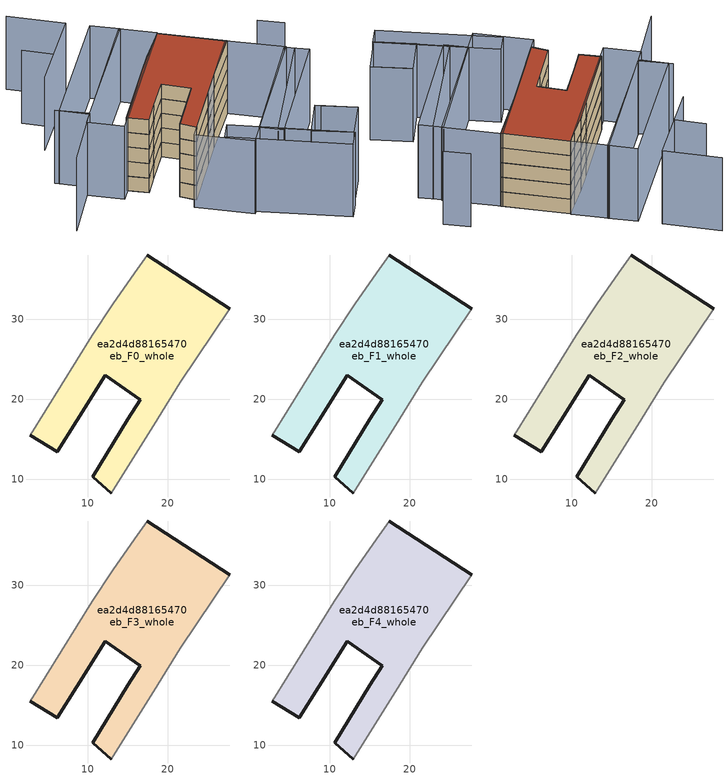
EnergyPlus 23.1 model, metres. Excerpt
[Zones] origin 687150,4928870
ea2d4d88165470eb_F0_whole
 floor ground (EU_floor_Construction): 18.73,17.59 21.56,22.11 27.77,31.34 17.44,38.05 15.89,35.84 13.11,31.9 10.56,28 2.78,15.48 6.14,13.41 8.59,17.3 12.18,23.01 16.54,19.95 15.02,17.48 10.58,10.3 12.92,8.27 z0
 wall outside (EU_wall_Construction): 12.92,8.27 10.58,10.3 15.02,17.48 16.54,19.95 12.18,23.01 8.59,17.3 6.14,13.41 2.78,15.48 / 17.44,38.05 27.77,31.34 z0:3
 wall adiabatic (EU_wall_Construction): 2.78,15.48 10.56,28 13.11,31.9 15.89,35.84 17.44,38.05 / 27.77,31.34 21.56,22.11 18.73,17.59 12.92,8.27 z0:3
ea2d4d88165470eb_F1_whole
 floor to ea2d4d88165470eb_F0_whole (EU_floor_Construction): 18.73,17.59 21.56,22.11 27.77,31.34 17.44,38.05 15.89,35.84 13.11,31.9 10.55,28 2.77,15.48 6.14,13.41 8.59,17.3 12.18,23.01 16.54,19.95 15.02,17.48 10.58,10.3 12.92,8.27 z3
 wall outside (EU_wall_Construction): 12.92,8.27 10.58,10.3 15.02,17.48 16.54,19.95 12.18,23.01 8.59,17.3 6.14,13.41 2.78,15.48 / 17.44,38.05 27.77,31.34 z3:6
 wall adiabatic (EU_wall_Construction): 2.78,15.48 10.56,28 13.11,31.9 15.89,35.84 17.44,38.05 / 27.77,31.34 21.56,22.11 18.73,17.59 12.92,8.27 z3:6
ea2d4d88165470eb_F2_whole
 floor to ea2d4d88165470eb_F1_whole (EU_floor_Construction): 18.73,17.59 21.56,22.11 27.77,31.34 17.44,38.05 15.89,35.84 13.11,31.9 10.55,28 2.77,15.48 6.14,13.41 8.59,17.3 12.18,23.01 16.54,19.95 15.02,17.48 10.58,10.3 12.92,8.27 z6
 wall outside (EU_wall_Construction): 12.92,8.27 10.58,10.3 15.02,17.48 16.54,19.95 12.18,23.01 8.59,17.3 6.14,13.41 2.78,15.48 / 17.44,38.05 27.77,31.34 z6:9
 wall adiabatic (EU_wall_Construction): 2.78,15.48 10.56,28 13.11,31.9 15.89,35.84 17.44,38.05 / 27.77,31.34 21.56,22.11 18.73,17.59 12.92,8.27 z6:9
ea2d4d88165470eb_F3_whole
 floor to ea2d4d88165470eb_F2_whole (EU_floor_Construction): 18.73,17.59 21.56,22.11 27.77,31.34 17.44,38.05 15.89,35.84 13.11,31.9 10.55,28 2.77,15.48 6.14,13.41 8.59,17.3 12.18,23.01 16.54,19.95 15.02,17.48 10.58,10.3 12.92,8.27 z9
 wall outside (EU_wall_Construction): 12.92,8.27 10.58,10.3 15.02,17.48 16.54,19.95 12.18,23.01 8.59,17.3 6.14,13.41 2.78,15.48 / 17.44,38.05 27.77,31.34 z9:12
 wall adiabatic (EU_wall_Construction): 2.78,15.48 10.56,28 13.11,31.9 15.89,35.84 17.44,38.05 / 27.77,31.34 21.56,22.11 18.73,17.59 12.92,8.27 z9:12
ea2d4d88165470eb_F4_whole
 floor to ea2d4d88165470eb_F3_whole (EU_floor_Construction): 18.73,17.59 21.56,22.11 27.77,31.34 17.44,38.05 15.89,35.84 13.11,31.9 10.55,28 2.77,15.48 6.14,13.41 8.59,17.3 12.18,23.01 16.54,19.95 15.02,17.48 10.58,10.3 12.92,8.27 z12
 wall outside (EU_wall_Construction): 12.92,8.27 10.58,10.3 15.02,17.48 16.54,19.95 12.18,23.01 8.59,17.3 6.14,13.41 2.78,15.48 / 17.44,38.05 27.77,31.34 z12:15
 wall adiabatic (EU_wall_Construction): 2.78,15.48 10.56,28 13.11,31.9 15.89,35.84 17.44,38.05 / 27.77,31.34 21.56,22.11 18.73,17.59 12.92,8.27 z12:15
 roof outside (EU_roof_Construction): 27.77,31.34 21.56,22.11 18.73,17.59 12.92,8.27 10.58,10.3 15.02,17.48 16.54,19.95 12.18,23.01 8.59,17.3 6.14,13.41 2.78,15.48 10.56,28 13.11,31.9 15.89,35.84 17.44,38.05 z15
shading: 31.56,-0.22 25.81,2.86 / 25.81,2.86 37.61,24.9 / 40.91,3.75 35.26,6.57 / -4.75,52.51 3.96,46.69 / 3.96,46.69 -5.61,32.37 / 38.97,32.86 34.91,35.35 / -7.78,22.21 -2.56,19.1 / -2.56,19.1 -9.74,7.01 / -6.18,41.6 -1.52,38.49 / 35.93,-6.56 16.23,3.69 / 16.23,3.69 17.97,7.03 / 17.97,7.03 37.67,-3.22 / 37.67,-3.22 35.93,-6.56 / 40.95,3.83 37.48,-3.25 / 37.48,-3.25 30.79,0.03 / 30.79,0.03 34.26,7.11 / 34.26,7.11 40.95,3.83 / 22.87,4.35 36.12,25.92 / 36.12,25.92 39.89,23.6 / 39.89,23.6 26.64,2.04 / 26.64,2.04 22.87,4.35 / 11.66,6.29 27.47,31.53 / 27.47,31.53 36.47,25.89 / 36.47,25.89 20.66,0.65 / 20.66,0.65 11.66,6.29 / -4.1,16.68 11.83,41.69 / 11.83,41.69 17.47,38.1 / 17.47,38.1 1.54,13.09 / 1.54,13.09 -4.1,16.68 / 7.57,44.46 12.04,41.56 / 12.04,41.56 -2.71,18.87 / -2.71,18.87 -7.17,21.77 / -7.17,21.77 7.57,44.46 z0:15
[Building]
EU S2 Campaign: North Axis=0; Terrain=City; Solar Distribution=FullExterior
[Site:Location]
Bologna: Latitude=44.5; Longitude=11.25; Time Zone=1; Elevation=37
[SizingPeriod:WeatherFileDays]
AnnualSizingPeriod: Begin Month=1; Begin Day of Month=1; End Month=12; End Day of Month=31; Day of Week for Start Day=Monday; Use Weather File Daylight Saving Period=No; Use Weather File Rain and Snow Indicators=No
[MATERIAL]
EU_InternalMass_Material: Roughness=MediumRough; Thickness=0.1; Conductivity=1; Density=1800; Specific Heat=900; Thermal Absorptance=0.9; Solar Absorptance=0.7; Visible Absorptance=0.7
[MATERIAL:NOMASS] Roughness=MediumRough; Thermal Absorptance=0.9; Solar Absorptance=0.7; Visible Absorptance=0.7
Name | Thermal Resistance
EU_wall_NoMass | 0.905828
EU_roof_NoMass | 0.37593
EU_floor_NoMass | 0.67114
[CONSTRUCTION]
EU_wall_Construction: EU_wall_NoMass
EU_roof_Construction: EU_roof_NoMass
EU_floor_Construction: EU_floor_NoMass
EU_InternalMass_Construction: EU_InternalMass_Material
[ZONE] Type=1; Multiplier=1; Ceiling Height=autocalculate; Floor Area=autocalculate; Part of Total Floor Area=Yes
Name | Volume
ea2d4d88165470eb_F0_whole | 823.278
ea2d4d88165470eb_F1_whole; ea2d4d88165470eb_F2_whole; ea2d4d88165470eb_F3_whole; ea2d4d88165470eb_F4_whole | 823.277
[INTERNALMASS] Construction=EU_InternalMass_Construction; Surface Area=274.426
Name | Zone or ZoneList
ea2d4d88165470eb_F0_whole_EU_InternalMass | ea2d4d88165470eb_F0_whole
ea2d4d88165470eb_F1_whole_EU_InternalMass | ea2d4d88165470eb_F1_whole
ea2d4d88165470eb_F2_whole_EU_InternalMass | ea2d4d88165470eb_F2_whole
ea2d4d88165470eb_F3_whole_EU_InternalMass | ea2d4d88165470eb_F3_whole
ea2d4d88165470eb_F4_whole_EU_InternalMass | ea2d4d88165470eb_F4_whole
[OTHEREQUIPMENT] Fuel Type=Electricity; Design Level Calculation Method=Watts/Area; Power per Zone Floor Area=1; Fraction Latent=0; Fraction Radiant=0; Fraction Lost=0; Carbon Dioxide Generation Rate=0; EndUse Subcategory=EU_Step8_InternalGains
Name | Zone or ZoneList or Space or SpaceList | Schedule
EU_Step8_InternalGain_ea2d4d88165470eb_F0_whole_f000 | ea2d4d88165470eb_F0_whole | EU_Step8_GainSchedule_ea2d4d88165470eb_F0_whole_f000
EU_Step8_InternalGain_ea2d4d88165470eb_F1_whole_f000 | ea2d4d88165470eb_F1_whole | EU_Step8_GainSchedule_ea2d4d88165470eb_F1_whole_f000
EU_Step8_InternalGain_ea2d4d88165470eb_F2_whole_f000 | ea2d4d88165470eb_F2_whole | EU_Step8_GainSchedule_ea2d4d88165470eb_F2_whole_f000
EU_Step8_InternalGain_ea2d4d88165470eb_F3_whole_f000 | ea2d4d88165470eb_F3_whole | EU_Step8_GainSchedule_ea2d4d88165470eb_F3_whole_f000
EU_Step8_InternalGain_ea2d4d88165470eb_F4_whole_f000 | ea2d4d88165470eb_F4_whole | EU_Step8_GainSchedule_ea2d4d88165470eb_F4_whole_f000
[ZONEVENTILATION:DESIGNFLOWRATE] Schedule=EU_AlwaysOn; Design Flow Rate Calculation Method=AirChanges/Hour; Air Changes per Hour=0.73129; Ventilation Type=Natural; Fan Pressure Rise=0; Fan Total Efficiency=1; Constant Term Coefficient=1; Temperature Term Coefficient=0; Velocity Term Coefficient=0; Velocity Squared Term Coefficient=0; Minimum Indoor Temperature=-100; Maximum Indoor Temperature=100; Delta Temperature=-100; Minimum Outdoor Temperature=-100; Maximum Outdoor Temperature=100; Maximum Wind Speed=40
Name | Zone or ZoneList or Space or SpaceList
EU_ConstantAir_ea2d4d88165470eb_F0_whole | ea2d4d88165470eb_F0_whole
EU_ConstantAir_ea2d4d88165470eb_F1_whole | ea2d4d88165470eb_F1_whole
EU_ConstantAir_ea2d4d88165470eb_F2_whole | ea2d4d88165470eb_F2_whole
EU_ConstantAir_ea2d4d88165470eb_F3_whole | ea2d4d88165470eb_F3_whole
EU_ConstantAir_ea2d4d88165470eb_F4_whole | ea2d4d88165470eb_F4_whole
[HVACTEMPLATE:THERMOSTAT] Constant Heating Setpoint=20; Constant Cooling Setpoint=50
EU_HeatOnly_ea2d4d88165470eb_F0_whole; EU_HeatOnly_ea2d4d88165470eb_F1_whole; EU_HeatOnly_ea2d4d88165470eb_F2_whole; EU_HeatOnly_ea2d4d88165470eb_F3_whole; EU_HeatOnly_ea2d4d88165470eb_F4_whole
[HVACTEMPLATE:ZONE:IDEALLOADSAIRSYSTEM] System Availability Schedule=EU_AlwaysOn; Maximum Heating Supply Air Temperature=50; Minimum Cooling Supply Air Temperature=13; Maximum Heating Supply Air Humidity Ratio=0.0156; Minimum Cooling Supply Air Humidity Ratio=0.0077; Heating Limit=NoLimit; Cooling Limit=NoLimit; Heating Availability Schedule=EU_AlwaysOn; Cooling Availability Schedule=EU_CoolingOff; Dehumidification Control Type=ConstantSensibleHeatRatio; Cooling Sensible Heat Ratio=0.7; Dehumidification Setpoint=60; Humidification Control Type=None; Humidification Setpoint=30; Outdoor Air Method=None; Outdoor Air Flow Rate per Person=0.00944; Outdoor Air Flow Rate per Zone Floor Area=0; Outdoor Air Flow Rate per Zone=0; Demand Controlled Ventilation Type=None; Outdoor Air Economizer Type=NoEconomizer; Heat Recovery Type=None; Sensible Heat Recovery Effectiveness=0.7; Latent Heat Recovery Effectiveness=0.65
Name | Template Thermostat
ea2d4d88165470eb_F0_whole | EU_HeatOnly_ea2d4d88165470eb_F0_whole
ea2d4d88165470eb_F1_whole | EU_HeatOnly_ea2d4d88165470eb_F1_whole
ea2d4d88165470eb_F2_whole | EU_HeatOnly_ea2d4d88165470eb_F2_whole
ea2d4d88165470eb_F3_whole | EU_HeatOnly_ea2d4d88165470eb_F3_whole
ea2d4d88165470eb_F4_whole | EU_HeatOnly_ea2d4d88165470eb_F4_whole
[SIZING:ZONE] Zone Cooling Design Supply Air Temperature Input Method=SupplyAirTemperature; Zone Cooling Design Supply Air Temperature=13; Zone Heating Design Supply Air Temperature Input Method=SupplyAirTemperature; Zone Heating Design Supply Air Temperature=50; Zone Cooling Design Supply Air Humidity Ratio=0.008; Zone Heating Design Supply Air Humidity Ratio=0.008; Cooling Design Air Flow Method=DesignDay; Cooling Design Air Flow Rate=0; Cooling Minimum Air Flow per Zone Floor Area=0.000762; Cooling Minimum Air Flow=0; Cooling Minimum Air Flow Fraction=0.2; Heating Design Air Flow Method=DesignDay; Heating Design Air Flow Rate=0; Heating Maximum Air Flow per Zone Floor Area=0.002032; Heating Maximum Air Flow=0.141576; Heating Maximum Air Flow Fraction=0.3; Account for Dedicated Outdoor Air System=No; Dedicated Outdoor Air System Control Strategy=NeutralSupplyAir; Dedicated Outdoor Air Low Setpoint Temperature for Design=autosize; Dedicated Outdoor Air High Setpoint Temperature for Design=autosize; Zone Load Sizing Method=Sensible Load Only No Latent Load; Zone Latent Cooling Design Supply Air Humidity Ratio Input Method=HumidityRatioDifference; Zone Cooling Design Supply Air Humidity Ratio Difference=0.005; Zone Latent Heating Design Supply Air Humidity Ratio Input Method=HumidityRatioDifference; Zone Humidification Design Supply Air Humidity Ratio Difference=0.005
ea2d4d88165470eb_F0_whole; ea2d4d88165470eb_F1_whole; ea2d4d88165470eb_F2_whole; ea2d4d88165470eb_F3_whole; ea2d4d88165470eb_F4_whole
[SCHEDULE:CONSTANT]
Name | Hourly Value
EU_AlwaysOn | 1
EU_CoolingOff | 0
[SCHEDULE:FILE] Column Number=1; Rows to Skip at Top=0; Number of Hours of Data=8760; Column Separator=Comma; Interpolate to Timestep=No; Minutes per Item=60; Adjust Schedule for Daylight Savings=Yes
Name | File
EU_Step8_GainSchedule_ea2d4d88165470eb_F0_whole_f000 | ../../schedules/ea2d4d88165470eb/ea2d4d88165470eb_F0_whole_f000_gain.csv
EU_Step8_GainSchedule_ea2d4d88165470eb_F1_whole_f000 | ../../schedules/ea2d4d88165470eb/ea2d4d88165470eb_F1_whole_f000_gain.csv
EU_Step8_GainSchedule_ea2d4d88165470eb_F2_whole_f000 | ../../schedules/ea2d4d88165470eb/ea2d4d88165470eb_F2_whole_f000_gain.csv
EU_Step8_GainSchedule_ea2d4d88165470eb_F3_whole_f000 | ../../schedules/ea2d4d88165470eb/ea2d4d88165470eb_F3_whole_f000_gain.csv
EU_Step8_GainSchedule_ea2d4d88165470eb_F4_whole_f000 | ../../schedules/ea2d4d88165470eb/ea2d4d88165470eb_F4_whole_f000_gain.csv
